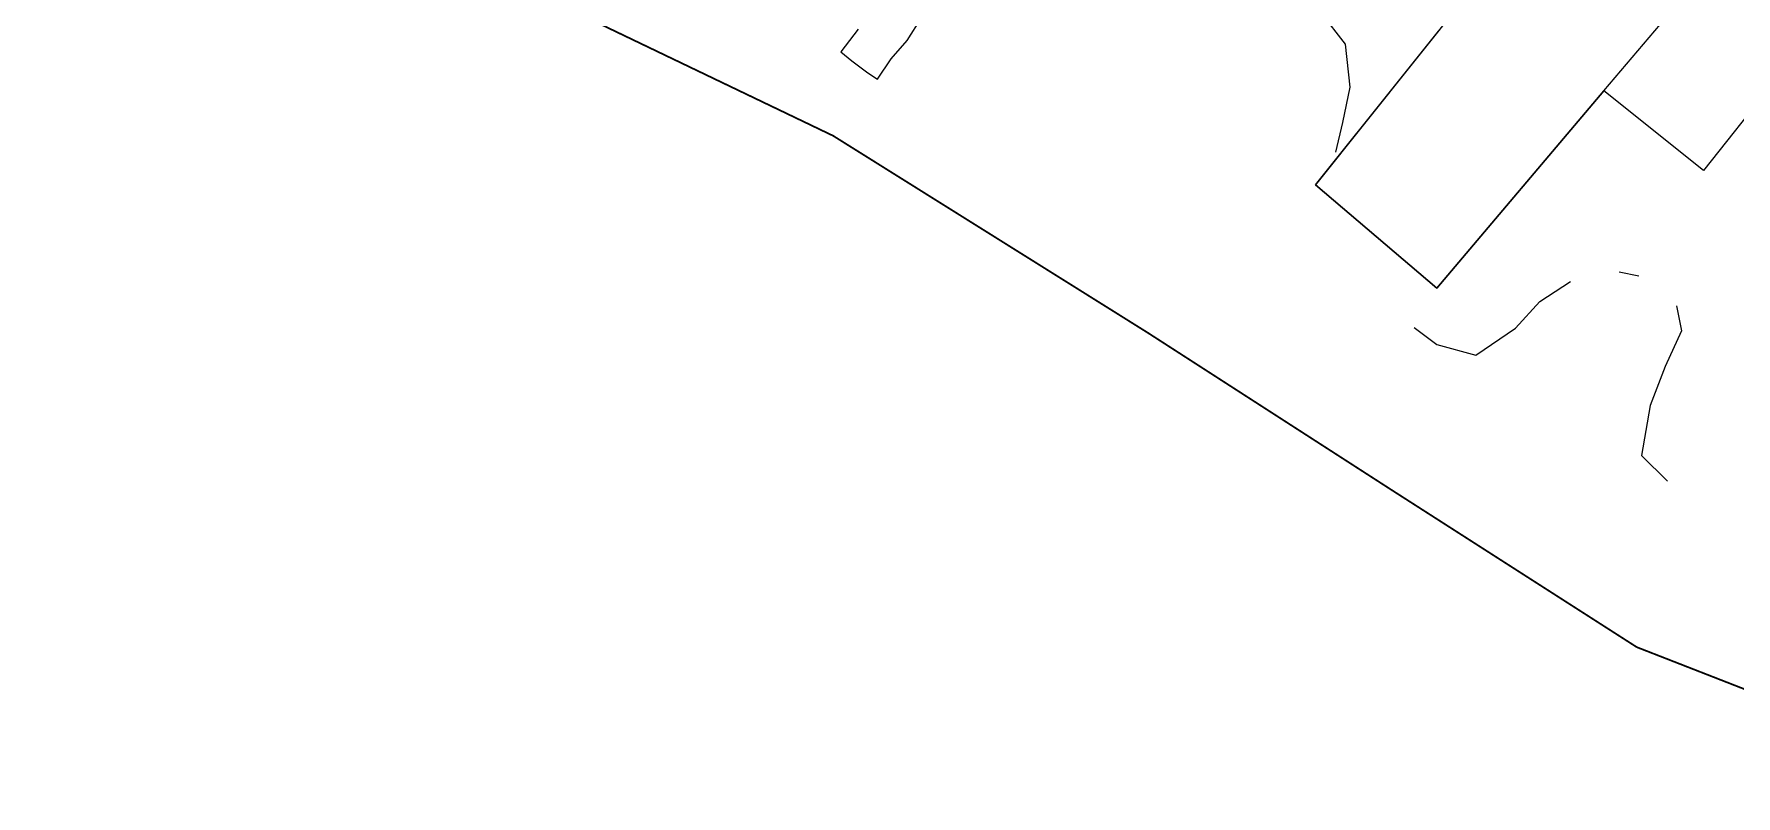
# Model space of a CAD drawing. Extents: x 199665 to 201826, y 4836581 to 4838476.
# Drawn here: x 200226.3 to 200463.5, y 4836828.5 to 4836934.7 of the extents above; entities that cross this region are included whole.
import ezdxf

# ---------------------------------------------------------------- set-up
doc = ezdxf.new("R2010")
doc.units = 0
doc.header["$LTSCALE"] = 1.5
doc.header["$MEASUREMENT"] = 0
for name, color, linetype in [('CD-MALHA-LOTES', 40, 'CONTINUOUS'), ('HD-CURSO-PERENE', 170, 'CONTINUOUS'), ('LM-LIM-SETOR-FISCAL', 7, 'CONTINUOUS'), ('RU-QUADRAS', 6, 'CONTINUOUS')]:
    doc.layers.add(name, color=color, linetype=linetype)
doc.linetypes.add('Limite', pattern='A,20,-3,[130,ltypeshp.shx,S=6.35,R=0,X=0,Y=0],-3,20', length=46)

msp = doc.modelspace()

# ---------------------------------------------------------------- linework, layer by layer
at = {"layer": 'CD-MALHA-LOTES', "linetype": 'Continuous'}
for p, q in [((200445.1, 4836926.78), (200522.8, 4837018.61)), ((200427.86, 4836942.43), (200404.89, 4836913.71)), ((200421.82, 4836899.27), (200445.1, 4836926.78)), ((200458.97, 4836915.71), (200445.1, 4836926.78)), ((200468.39, 4836927.6), (200458.97, 4836915.71)), ((200404.89, 4836913.71), (200421.82, 4836899.27))]:
    msp.add_line(p, q, dxfattribs=at)
at = {"layer": 'HD-CURSO-PERENE'}
for points in [[(200393.64, 4836941.2), (200401.31, 4836941.62), (200405.65, 4836937.67), (200409.03, 4836933.28), (200409.69, 4836927.3), (200408.68, 4836922.38), (200407.7, 4836918.23)], [(200341.16, 4836935.38), (200338.77, 4836932.22), (200340.26, 4836930.96), (200342.53, 4836929.29), (200343.87, 4836928.44), (200345.76, 4836931.26), (200347.97, 4836933.83), (200350, 4836936.99)], [(200447.24, 4836901.58), (200449.95, 4836900.99)], [(200418.65, 4836893.78), (200421.83, 4836891.44), (200427.26, 4836889.95), (200432.77, 4836893.7), (200436.18, 4836897.44), (200440.44, 4836900.22)], [(200455.2, 4836896.82), (200455.92, 4836893.33), (200453.63, 4836888.37), (200451.53, 4836882.92), (200450.34, 4836875.96), (200453.95, 4836872.36)]]:
    msp.add_lwpolyline(points, dxfattribs=at)
at = {"layer": 'LM-LIM-SETOR-FISCAL', "linetype": 'Limite', "ltscale": 0.1, "const_width": 0.25}
msp.add_lwpolyline([(199861, 4837164.59), (199908.88, 4837133.7), (199938.56, 4837114.82), (199971.53, 4837094.23), (200000, 4837075.45), (200028.14, 4837060.97), (200043.13, 4837053.13), (200062.4, 4837045.64), (200090.34, 4837034.83), (200140.34, 4837014.25), (200176.66, 4836991.56), (200210.76, 4836970.17), (200282.67, 4836946.91), (200337.67, 4836920.53), (200381.52, 4836893.07), (200415.77, 4836870.98), (200449.67, 4836849.24), (200502.54, 4836828.61)], dxfattribs=at)
at = {"layer": 'RU-QUADRAS', "color": 6, "linetype": 'Continuous'}
msp.add_lwpolyline([(200468.39, 4836927.6), (200458.97, 4836915.71), (200445.1, 4836926.78), (200421.82, 4836899.27), (200404.89, 4836913.71), (200427.86, 4836942.43)], dxfattribs=at)

doc.saveas('drawing.dxf')
